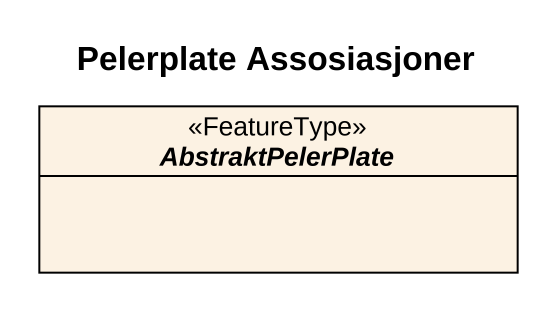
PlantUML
@startuml
title Pelerplate Assosiasjoner
hide circle
hide empty members
abstract class AbstraktPelerPlate <<FeatureType>>
@enduml
